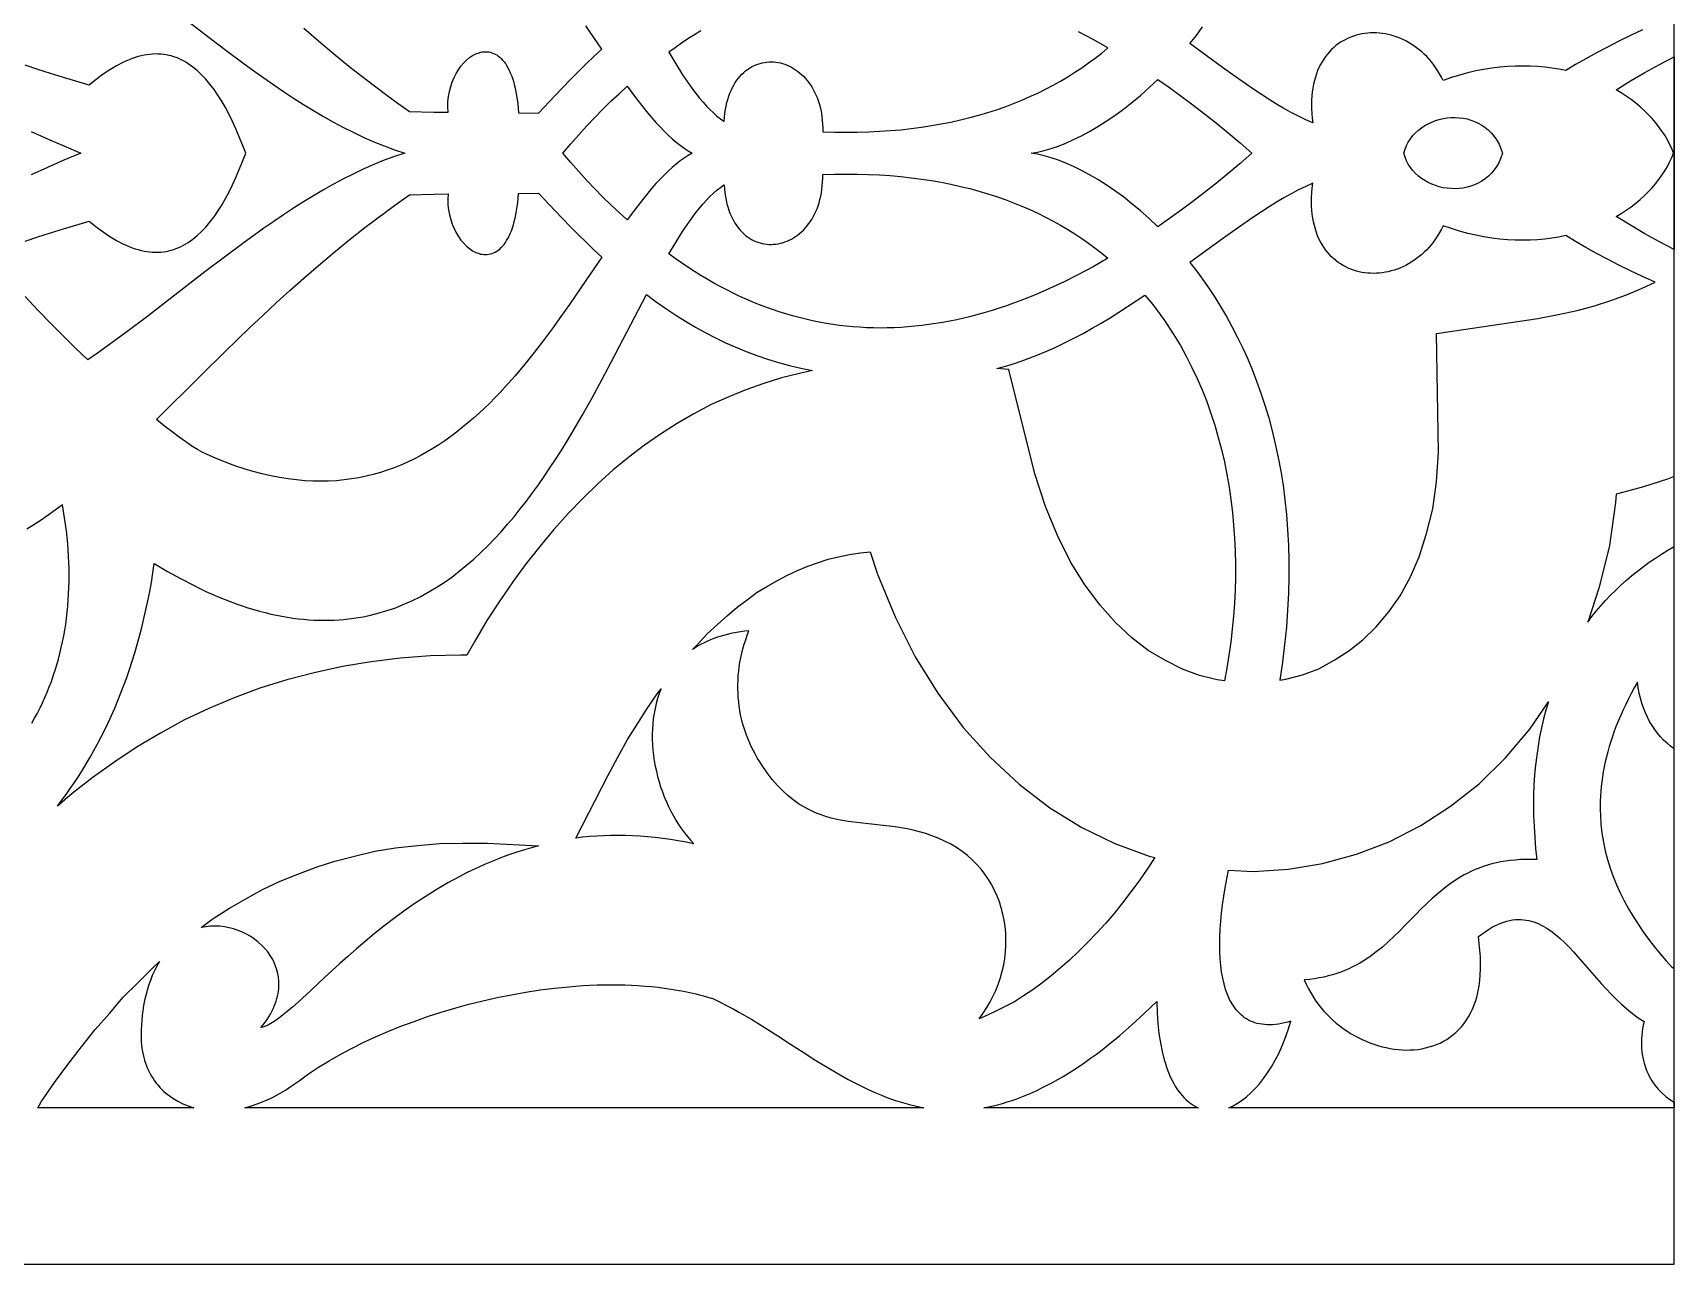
# Model space of a CAD drawing. Extents: x -52 to 65, y 51 to 91.
# Drawn here: x 35.26 to 64.58, y 51.4 to 73.41 of the extents above; entities that cross this region are included whole.
import ezdxf

# ---------------------------------------------------------------- set-up
doc = ezdxf.new("R2010")
doc.units = 0
doc.header["$MEASUREMENT"] = 0
doc.layers.get('0').update_dxf_attribs({"linetype": 'CONTINUOUS'})
doc.layers.add('LAYER_1', color=18, linetype='CONTINUOUS')

msp = doc.modelspace()

# ---------------------------------------------------------------- linework, layer by layer
msp.add_line((64.584, 51.402), (64.584, 91.402))
at = {"layer": 'LAYER_1'}
for points in [[(37.639, 73.924), (38.337, 73.385), (38.687, 73.119), (39.037, 72.858), (39.213, 72.73), (39.389, 72.604), (39.565, 72.482), (39.742, 72.361), (39.919, 72.245), (40.097, 72.131), (40.275, 72.022), (40.454, 71.916), (40.633, 71.816), (40.813, 71.72), (40.994, 71.629), (41.175, 71.543), (41.357, 71.463), (41.539, 71.389), (41.723, 71.322), (41.907, 71.261), (41.723, 71.2), (41.539, 71.132), (41.357, 71.059), (41.175, 70.979), (40.994, 70.893), (40.813, 70.802), (40.633, 70.706), (40.454, 70.605), (40.275, 70.5), (40.097, 70.39), (39.92, 70.277), (39.742, 70.16), (39.565, 70.04), (39.389, 69.917), (39.213, 69.791), (39.037, 69.664), (38.687, 69.402), (38.337, 69.136), (37.639, 68.597), (37.291, 68.33), (36.942, 68.067), (36.593, 67.811), (36.418, 67.687), (36.243, 67.566), (36.024, 67.776), (35.802, 67.995), (35.577, 68.221), (35.351, 68.456), (35.124, 68.696)], [(40.106, 73.494), (40.366, 73.27), (40.634, 73.044), (40.91, 72.818), (41.195, 72.592), (41.587, 72.298), (41.787, 72.15), (41.992, 72.003), (42.424, 71.994), (42.68, 71.99), (42.676, 72.087), (42.679, 72.182), (42.689, 72.274), (42.706, 72.364), (42.728, 72.45), (42.755, 72.532), (42.788, 72.61), (42.825, 72.684), (42.866, 72.752), (42.911, 72.815), (42.959, 72.873), (43.01, 72.924), (43.064, 72.968), (43.119, 73.005), (43.175, 73.035), (43.233, 73.056), (43.262, 73.064), (43.291, 73.069), (43.321, 73.073), (43.35, 73.074), (43.379, 73.073), (43.408, 73.069), (43.437, 73.063), (43.465, 73.055), (43.494, 73.044), (43.522, 73.031), (43.549, 73.015), (43.577, 72.996), (43.603, 72.974), (43.629, 72.95), (43.655, 72.923), (43.68, 72.893), (43.704, 72.86), (43.727, 72.824), (43.749, 72.786), (43.771, 72.744), (43.791, 72.698), (43.811, 72.65), (43.83, 72.599), (43.847, 72.544), (43.863, 72.486), (43.878, 72.424), (43.905, 72.291), (43.926, 72.143), (43.94, 71.98), (44.298, 71.977), (44.586, 72.285), (44.869, 72.578), (45.009, 72.718), (45.148, 72.855), (45.287, 72.988), (45.425, 73.118), (45.143, 73.536)], [(47.196, 73.447), (47.081, 73.376), (46.966, 73.302), (46.852, 73.225), (46.738, 73.145), (46.624, 73.063), (46.747, 72.857), (46.869, 72.663), (46.991, 72.483), (47.052, 72.399), (47.114, 72.318), (47.175, 72.242), (47.236, 72.169), (47.297, 72.101), (47.359, 72.038), (47.421, 71.978), (47.483, 71.924), (47.545, 71.874), (47.607, 71.829), (47.612, 71.832), (47.618, 71.903), (47.625, 71.972), (47.635, 72.039), (47.647, 72.103), (47.661, 72.164), (47.677, 72.222), (47.695, 72.279), (47.715, 72.332), (47.736, 72.383), (47.759, 72.432), (47.784, 72.478), (47.81, 72.521), (47.838, 72.562), (47.867, 72.601), (47.897, 72.637), (47.929, 72.671), (47.962, 72.702), (47.995, 72.731), (48.03, 72.757), (48.066, 72.781), (48.102, 72.803), (48.139, 72.822), (48.177, 72.839), (48.216, 72.853), (48.255, 72.865), (48.294, 72.875), (48.334, 72.883), (48.374, 72.888), (48.414, 72.891), (48.455, 72.892), (48.495, 72.89), (48.536, 72.886), (48.576, 72.88), (48.617, 72.872), (48.657, 72.861), (48.697, 72.848), (48.736, 72.833), (48.775, 72.816), (48.813, 72.797), (48.851, 72.776), (48.888, 72.752), (48.924, 72.726), (48.96, 72.698), (48.994, 72.668), (49.028, 72.636), (49.06, 72.602), (49.091, 72.566), (49.122, 72.527), (49.15, 72.487), (49.178, 72.444), (49.204, 72.4), (49.228, 72.353), (49.251, 72.305), (49.272, 72.254), (49.291, 72.202), (49.309, 72.148), (49.325, 72.091), (49.338, 72.033), (49.35, 71.972), (49.359, 71.91), (49.366, 71.846), (49.371, 71.78), (49.374, 71.712), (49.374, 71.642), (49.583, 71.636), (49.789, 71.634), (49.991, 71.636), (50.19, 71.641), (50.386, 71.651), (50.578, 71.664), (50.767, 71.68), (50.953, 71.7), (51.135, 71.724), (51.315, 71.752), (51.491, 71.782), (51.663, 71.817), (51.833, 71.854), (51.999, 71.895), (52.162, 71.939), (52.322, 71.986), (52.479, 72.037), (52.633, 72.091), (52.784, 72.147), (52.931, 72.207), (53.076, 72.27), (53.217, 72.335), (53.356, 72.404), (53.491, 72.475), (53.624, 72.549), (53.753, 72.626), (53.88, 72.705), (54.003, 72.787), (54.124, 72.872), (54.242, 72.959), (54.357, 73.049), (54.469, 73.141), (54.206, 73.29), (53.945, 73.43)], [(64.021, 73.466), (63.805, 73.363), (63.595, 73.26), (63.391, 73.157), (63.194, 73.053), (63.004, 72.949), (62.822, 72.843), (62.648, 72.736), (62.525, 72.76), (62.401, 72.78), (62.274, 72.796), (62.144, 72.808), (62.013, 72.815), (61.88, 72.818), (61.744, 72.816), (61.607, 72.809), (61.468, 72.797), (61.327, 72.78), (61.185, 72.757), (61.042, 72.729), (60.897, 72.695), (60.751, 72.656), (60.604, 72.61), (60.456, 72.559), (60.425, 72.621), (60.393, 72.68), (60.358, 72.737), (60.322, 72.791), (60.285, 72.844), (60.246, 72.894), (60.205, 72.941), (60.163, 72.987), (60.12, 73.03), (60.075, 73.071), (60.03, 73.109), (59.983, 73.145), (59.935, 73.179), (59.887, 73.211), (59.838, 73.24), (59.788, 73.267), (59.737, 73.292), (59.686, 73.314), (59.634, 73.334), (59.582, 73.352), (59.53, 73.367), (59.477, 73.38), (59.425, 73.391), (59.372, 73.399), (59.319, 73.405), (59.266, 73.409), (59.214, 73.41), (59.162, 73.409), (59.11, 73.405), (59.058, 73.4), (59.007, 73.392), (58.957, 73.381), (58.907, 73.369), (58.858, 73.354), (58.81, 73.336), (58.762, 73.316), (58.716, 73.294), (58.671, 73.27), (58.626, 73.243), (58.583, 73.214), (58.542, 73.182), (58.502, 73.148), (58.463, 73.112), (58.426, 73.073), (58.39, 73.032), (58.356, 72.989), (58.324, 72.943), (58.294, 72.895), (58.266, 72.845), (58.239, 72.792), (58.215, 72.736), (58.193, 72.679), (58.174, 72.619), (58.156, 72.556), (58.141, 72.492), (58.129, 72.424), (58.119, 72.355), (58.112, 72.283), (58.108, 72.209), (58.107, 72.132), (58.108, 72.053), (58.112, 71.971), (58.12, 71.887), (58.131, 71.801), (58.003, 71.857), (57.874, 71.919), (57.744, 71.987), (57.613, 72.06), (57.48, 72.138), (57.347, 72.221), (57.212, 72.307), (57.075, 72.398), (56.799, 72.589), (56.516, 72.792), (55.934, 73.219), (56.048, 73.365), (56.16, 73.516)], [(35.128, 69.689), (35.354, 69.764), (35.58, 69.837), (35.808, 69.908), (36.267, 70.046), (36.394, 69.943), (36.517, 69.852), (36.638, 69.771), (36.755, 69.701), (36.87, 69.641), (36.926, 69.615), (36.981, 69.591), (37.036, 69.57), (37.09, 69.552), (37.144, 69.536), (37.197, 69.522), (37.249, 69.511), (37.3, 69.502), (37.351, 69.495), (37.401, 69.491), (37.451, 69.489), (37.499, 69.489), (37.548, 69.492), (37.595, 69.497), (37.642, 69.504), (37.689, 69.513), (37.734, 69.524), (37.78, 69.538), (37.824, 69.554), (37.868, 69.571), (37.912, 69.591), (37.954, 69.613), (37.997, 69.637), (38.039, 69.663), (38.12, 69.721), (38.2, 69.787), (38.278, 69.86), (38.353, 69.94), (38.427, 70.028), (38.499, 70.123), (38.568, 70.225), (38.636, 70.333), (38.703, 70.447), (38.767, 70.568), (38.83, 70.695), (38.891, 70.828), (38.951, 70.967), (39.009, 71.111), (39.065, 71.261), (39.009, 71.41), (38.951, 71.554), (38.891, 71.693), (38.83, 71.826), (38.767, 71.953), (38.702, 72.074), (38.636, 72.189), (38.568, 72.297), (38.499, 72.399), (38.427, 72.493), (38.353, 72.581), (38.278, 72.662), (38.2, 72.735), (38.12, 72.8), (38.038, 72.858), (37.997, 72.884), (37.954, 72.908), (37.912, 72.93), (37.868, 72.95), (37.824, 72.968), (37.78, 72.983), (37.734, 72.997), (37.689, 73.008), (37.642, 73.018), (37.595, 73.025), (37.548, 73.03), (37.499, 73.032), (37.451, 73.033), (37.401, 73.031), (37.351, 73.026), (37.3, 73.02), (37.249, 73.011), (37.197, 72.999), (37.144, 72.986), (37.09, 72.97), (37.036, 72.951), (36.981, 72.93), (36.926, 72.906), (36.87, 72.88), (36.755, 72.82), (36.638, 72.75), (36.517, 72.67), (36.394, 72.578), (36.267, 72.476), (35.808, 72.613), (35.58, 72.684), (35.354, 72.757), (35.128, 72.832)], [(35.231, 71.648), (35.522, 71.518), (35.818, 71.389), (36.119, 71.261), (35.818, 71.133), (35.522, 71.004), (35.231, 70.874)], [(35.245, 61.07), (35.295, 61.16), (35.344, 61.251), (35.391, 61.343), (35.435, 61.436), (35.478, 61.53), (35.518, 61.625), (35.557, 61.722), (35.594, 61.819), (35.628, 61.917), (35.661, 62.017), (35.691, 62.117), (35.72, 62.218), (35.746, 62.32), (35.771, 62.423), (35.793, 62.526), (35.814, 62.631), (35.833, 62.736), (35.849, 62.842), (35.864, 62.949), (35.876, 63.057), (35.887, 63.165), (35.896, 63.274), (35.902, 63.384), (35.91, 63.605), (35.91, 63.828), (35.901, 64.054), (35.885, 64.282), (35.861, 64.511), (35.83, 64.742), (35.79, 64.974), (35.663, 64.88), (35.536, 64.788), (35.409, 64.701), (35.281, 64.618), (35.153, 64.538)], [(-51.868, 51.402), (64.584, 51.402)], [(-51.868, 51.402), (-30.084, 51.402), (64.584, 51.402)]]:
    msp.add_lwpolyline(points, dxfattribs=at)
for points in [[(64.572, 71.261), (64.54, 71.341), (64.503, 71.421), (64.462, 71.5), (64.416, 71.579), (64.366, 71.656), (64.311, 71.732), (64.252, 71.807), (64.189, 71.88), (64.122, 71.952), (64.051, 72.021), (63.976, 72.089), (63.897, 72.155), (63.814, 72.218), (63.728, 72.279), (63.638, 72.337), (63.545, 72.393), (63.802, 72.55), (64.06, 72.701), (64.321, 72.845), (64.584, 72.984), (64.584, 69.538), (64.321, 69.677), (64.06, 69.821), (63.802, 69.971), (63.545, 70.129), (63.638, 70.184), (63.728, 70.242), (63.814, 70.303), (63.897, 70.367), (63.976, 70.432), (64.051, 70.5), (64.122, 70.57), (64.189, 70.641), (64.252, 70.714), (64.311, 70.789), (64.366, 70.865), (64.416, 70.943), (64.462, 71.021), (64.503, 71.1), (64.54, 71.18)], [(44.733, 71.261), (44.875, 71.428), (45.017, 71.59), (45.159, 71.747), (45.302, 71.899), (45.446, 72.045), (45.59, 72.187), (45.734, 72.323), (45.879, 72.455), (46.028, 72.254), (46.176, 72.064), (46.249, 71.975), (46.322, 71.889), (46.394, 71.807), (46.467, 71.728), (46.539, 71.654), (46.611, 71.584), (46.683, 71.518), (46.755, 71.457), (46.827, 71.401), (46.899, 71.349), (46.971, 71.302), (47.044, 71.261), (46.971, 71.219), (46.899, 71.172), (46.827, 71.121), (46.755, 71.064), (46.683, 71.003), (46.611, 70.937), (46.539, 70.867), (46.467, 70.793), (46.394, 70.715), (46.322, 70.633), (46.249, 70.547), (46.176, 70.457), (46.028, 70.268), (45.879, 70.066), (45.734, 70.198), (45.59, 70.335), (45.446, 70.476), (45.302, 70.623), (45.159, 70.774), (45.017, 70.931), (44.875, 71.093)], [(53.098, 71.261), (53.211, 71.28), (53.33, 71.308), (53.455, 71.344), (53.584, 71.388), (53.718, 71.441), (53.856, 71.502), (53.997, 71.571), (54.142, 71.648), (54.289, 71.734), (54.439, 71.829), (54.591, 71.932), (54.744, 72.044), (54.898, 72.164), (55.052, 72.293), (55.207, 72.431), (55.361, 72.577), (55.569, 72.432), (55.777, 72.281), (55.986, 72.124), (56.196, 71.963), (56.406, 71.796), (56.617, 71.623), (56.829, 71.445), (57.042, 71.261), (56.829, 71.077), (56.617, 70.899), (56.406, 70.726), (56.196, 70.559), (55.986, 70.397), (55.777, 70.241), (55.569, 70.09), (55.361, 69.944), (55.207, 70.091), (55.052, 70.228), (54.898, 70.357), (54.744, 70.478), (54.591, 70.589), (54.439, 70.693), (54.289, 70.787), (54.142, 70.873), (53.997, 70.951), (53.856, 71.02), (53.718, 71.081), (53.584, 71.133), (53.455, 71.177), (53.33, 71.213), (53.211, 71.241)], [(59.755, 71.261), (59.776, 71.331), (59.803, 71.397), (59.835, 71.459), (59.873, 71.518), (59.916, 71.573), (59.963, 71.624), (60.015, 71.671), (60.07, 71.714), (60.129, 71.752), (60.19, 71.787), (60.254, 71.816), (60.32, 71.842), (60.388, 71.862), (60.458, 71.878), (60.529, 71.89), (60.6, 71.896), (60.671, 71.897), (60.743, 71.894), (60.814, 71.885), (60.884, 71.871), (60.953, 71.851), (61.02, 71.827), (61.085, 71.796), (61.148, 71.76), (61.209, 71.719), (61.266, 71.671), (61.319, 71.618), (61.369, 71.559), (61.414, 71.494), (61.455, 71.422), (61.49, 71.345), (61.52, 71.261), (61.49, 71.177), (61.455, 71.099), (61.414, 71.028), (61.369, 70.962), (61.319, 70.903), (61.266, 70.85), (61.209, 70.803), (61.148, 70.761), (61.085, 70.725), (61.02, 70.695), (60.953, 70.67), (60.884, 70.651), (60.814, 70.637), (60.743, 70.628), (60.671, 70.624), (60.6, 70.626), (60.529, 70.632), (60.458, 70.643), (60.388, 70.659), (60.32, 70.68), (60.254, 70.705), (60.19, 70.735), (60.129, 70.77), (60.07, 70.808), (60.015, 70.851), (59.963, 70.898), (59.916, 70.949), (59.873, 71.004), (59.835, 71.062), (59.803, 71.125), (59.776, 71.191)], [(46.624, 69.458), (46.747, 69.665), (46.869, 69.858), (46.991, 70.038), (47.052, 70.122), (47.114, 70.203), (47.175, 70.279), (47.236, 70.352), (47.297, 70.42), (47.359, 70.484), (47.421, 70.543), (47.483, 70.598), (47.545, 70.647), (47.607, 70.692), (47.612, 70.689), (47.618, 70.618), (47.625, 70.549), (47.635, 70.483), (47.647, 70.419), (47.661, 70.357), (47.677, 70.299), (47.695, 70.243), (47.715, 70.189), (47.736, 70.138), (47.759, 70.09), (47.784, 70.044), (47.81, 70), (47.838, 69.959), (47.867, 69.92), (47.897, 69.884), (47.929, 69.851), (47.962, 69.819), (47.995, 69.791), (48.03, 69.764), (48.066, 69.74), (48.102, 69.719), (48.139, 69.699), (48.177, 69.683), (48.216, 69.668), (48.255, 69.656), (48.294, 69.646), (48.334, 69.638), (48.374, 69.633), (48.414, 69.63), (48.455, 69.63), (48.495, 69.631), (48.536, 69.635), (48.576, 69.641), (48.617, 69.65), (48.657, 69.66), (48.696, 69.673), (48.736, 69.688), (48.775, 69.705), (48.813, 69.724), (48.851, 69.746), (48.888, 69.769), (48.924, 69.795), (48.96, 69.823), (48.994, 69.853), (49.028, 69.885), (49.06, 69.919), (49.091, 69.956), (49.121, 69.994), (49.15, 70.034), (49.178, 70.077), (49.204, 70.121), (49.228, 70.168), (49.251, 70.216), (49.272, 70.267), (49.291, 70.319), (49.309, 70.374), (49.324, 70.43), (49.338, 70.489), (49.35, 70.549), (49.359, 70.611), (49.366, 70.675), (49.371, 70.741), (49.374, 70.809), (49.374, 70.879), (49.583, 70.885), (49.789, 70.887), (49.991, 70.886), (50.19, 70.88), (50.386, 70.871), (50.578, 70.858), (50.767, 70.841), (50.953, 70.821), (51.135, 70.797), (51.315, 70.77), (51.491, 70.739), (51.663, 70.705), (51.833, 70.667), (51.999, 70.626), (52.162, 70.582), (52.322, 70.535), (52.479, 70.484), (52.633, 70.431), (52.784, 70.374), (52.931, 70.314), (53.076, 70.252), (53.217, 70.186), (53.356, 70.118), (53.491, 70.046), (53.624, 69.972), (53.753, 69.896), (53.88, 69.816), (54.003, 69.734), (54.124, 69.65), (54.242, 69.562), (54.357, 69.473), (54.469, 69.381), (54.206, 69.231), (53.945, 69.092), (53.684, 68.961), (53.554, 68.899), (53.425, 68.84), (53.296, 68.783), (53.167, 68.728), (53.038, 68.676), (52.91, 68.626), (52.782, 68.578), (52.654, 68.533), (52.527, 68.49), (52.4, 68.45), (52.273, 68.412), (52.146, 68.376), (52.02, 68.343), (51.894, 68.312), (51.768, 68.284), (51.642, 68.258), (51.517, 68.235), (51.392, 68.214), (51.268, 68.195), (51.143, 68.179), (51.019, 68.166), (50.895, 68.155), (50.772, 68.146), (50.649, 68.14), (50.526, 68.137), (50.403, 68.135), (50.281, 68.137), (50.158, 68.141), (50.037, 68.147), (49.915, 68.156), (49.794, 68.168), (49.673, 68.182), (49.552, 68.198), (49.432, 68.217), (49.311, 68.239), (49.192, 68.263), (49.072, 68.29), (48.953, 68.32), (48.834, 68.352), (48.715, 68.386), (48.596, 68.423), (48.478, 68.463), (48.36, 68.505), (48.242, 68.55), (48.125, 68.598), (48.008, 68.648), (47.891, 68.701), (47.774, 68.757), (47.658, 68.815), (47.542, 68.876), (47.426, 68.939), (47.311, 69.005), (47.196, 69.074), (47.081, 69.146), (46.966, 69.22), (46.852, 69.297), (46.738, 69.376)], [(64.242, 68.952), (64.021, 69.055), (63.805, 69.158), (63.595, 69.261), (63.391, 69.364), (63.194, 69.468), (63.004, 69.573), (62.822, 69.679), (62.648, 69.786), (62.525, 69.761), (62.401, 69.741), (62.274, 69.725), (62.144, 69.713), (62.013, 69.706), (61.88, 69.703), (61.744, 69.705), (61.607, 69.712), (61.468, 69.724), (61.327, 69.742), (61.185, 69.764), (61.042, 69.792), (60.897, 69.826), (60.751, 69.866), (60.604, 69.911), (60.456, 69.962), (60.425, 69.901), (60.393, 69.842), (60.358, 69.785), (60.322, 69.73), (60.285, 69.678), (60.246, 69.628), (60.205, 69.58), (60.163, 69.535), (60.12, 69.491), (60.075, 69.451), (60.03, 69.412), (59.983, 69.376), (59.935, 69.342), (59.887, 69.31), (59.838, 69.281), (59.788, 69.254), (59.737, 69.23), (59.686, 69.207), (59.634, 69.187), (59.582, 69.17), (59.53, 69.154), (59.477, 69.141), (59.425, 69.131), (59.372, 69.122), (59.319, 69.116), (59.266, 69.113), (59.214, 69.111), (59.162, 69.113), (59.11, 69.116), (59.058, 69.122), (59.007, 69.13), (58.957, 69.14), (58.907, 69.153), (58.858, 69.168), (58.81, 69.185), (58.762, 69.205), (58.716, 69.227), (58.671, 69.252), (58.626, 69.279), (58.583, 69.308), (58.542, 69.339), (58.502, 69.373), (58.463, 69.41), (58.426, 69.448), (58.39, 69.489), (58.356, 69.533), (58.324, 69.578), (58.294, 69.627), (58.266, 69.677), (58.239, 69.73), (58.215, 69.785), (58.193, 69.843), (58.174, 69.903), (58.156, 69.965), (58.141, 70.03), (58.129, 70.097), (58.119, 70.167), (58.112, 70.239), (58.108, 70.313), (58.107, 70.39), (58.108, 70.469), (58.112, 70.551), (58.12, 70.634), (58.131, 70.721), (58.003, 70.665), (57.874, 70.602), (57.744, 70.535), (57.613, 70.462), (57.48, 70.384), (57.347, 70.301), (57.212, 70.214), (57.075, 70.124), (56.799, 69.932), (56.516, 69.73), (55.934, 69.303), (56.048, 69.157), (56.16, 69.005), (56.269, 68.848), (56.377, 68.685), (56.482, 68.517), (56.584, 68.343), (56.683, 68.164), (56.778, 67.979), (56.871, 67.789), (56.959, 67.593), (57.044, 67.391), (57.125, 67.184), (57.201, 66.971), (57.273, 66.753), (57.34, 66.529), (57.402, 66.299), (57.459, 66.063), (57.511, 65.822), (57.556, 65.575), (57.596, 65.323), (57.63, 65.064), (57.658, 64.8), (57.679, 64.53), (57.693, 64.255), (57.7, 63.973), (57.701, 63.686), (57.693, 63.393), (57.678, 63.094), (57.656, 62.789), (57.625, 62.479), (57.586, 62.162), (57.538, 61.84), (57.648, 61.858), (57.944, 61.936), (58.235, 62.045), (58.508, 62.196), (58.771, 62.362), (59.023, 62.562), (59.262, 62.793), (59.486, 63.063), (59.687, 63.349), (59.873, 63.686), (60.026, 64.047), (60.16, 64.46), (60.27, 64.904), (60.341, 65.385), (60.375, 65.914), (60.341, 68.036), (62.151, 68.306), (62.513, 68.374), (62.853, 68.449), (63.163, 68.534), (63.454, 68.625), (63.732, 68.729), (63.999, 68.843)], [(44.298, 70.544), (44.586, 70.236), (44.869, 69.944), (45.009, 69.803), (45.148, 69.667), (45.287, 69.534), (45.425, 69.404), (45.143, 68.986), (44.849, 68.556), (44.697, 68.339), (44.542, 68.123), (44.382, 67.908), (44.219, 67.696), (44.051, 67.486), (43.878, 67.281), (43.7, 67.081), (43.61, 66.984), (43.517, 66.888), (43.424, 66.793), (43.329, 66.701), (43.233, 66.611), (43.135, 66.523), (43.036, 66.438), (42.935, 66.354), (42.833, 66.274), (42.729, 66.196), (42.623, 66.121), (42.516, 66.049), (42.407, 65.98), (42.296, 65.914), (42.184, 65.851), (42.07, 65.792), (41.954, 65.737), (41.836, 65.685), (41.716, 65.637), (41.594, 65.593), (41.471, 65.553), (41.345, 65.517), (41.217, 65.486), (41.088, 65.459), (40.956, 65.437), (40.822, 65.419), (40.686, 65.406), (40.547, 65.398), (40.407, 65.395), (40.264, 65.398), (40.119, 65.406), (39.972, 65.419), (39.822, 65.438), (39.67, 65.462), (39.515, 65.492), (39.358, 65.529), (39.199, 65.571), (39.037, 65.619), (38.873, 65.674), (38.705, 65.736), (38.536, 65.804), (38.363, 65.878), (38.289, 65.915), (38.203, 65.964), (38.105, 66.025), (37.997, 66.098), (37.879, 66.182), (37.751, 66.277), (37.615, 66.383), (37.471, 66.499), (38.269, 67.293), (38.693, 67.712), (38.913, 67.926), (39.139, 68.142), (39.371, 68.361), (39.609, 68.582), (39.854, 68.804), (40.106, 69.027), (40.366, 69.252), (40.634, 69.477), (40.91, 69.703), (41.195, 69.929), (41.587, 70.224), (41.787, 70.371), (41.992, 70.518), (42.424, 70.528), (42.68, 70.531), (42.676, 70.434), (42.679, 70.339), (42.689, 70.247), (42.706, 70.158), (42.728, 70.072), (42.755, 69.989), (42.788, 69.911), (42.825, 69.838), (42.866, 69.769), (42.911, 69.706), (42.959, 69.649), (43.01, 69.598), (43.064, 69.554), (43.119, 69.516), (43.175, 69.487), (43.233, 69.465), (43.262, 69.457), (43.291, 69.452), (43.321, 69.449), (43.35, 69.447), (43.379, 69.449), (43.408, 69.452), (43.437, 69.458), (43.465, 69.466), (43.494, 69.477), (43.522, 69.491), (43.549, 69.507), (43.577, 69.526), (43.603, 69.547), (43.629, 69.571), (43.655, 69.598), (43.68, 69.628), (43.704, 69.661), (43.727, 69.697), (43.749, 69.736), (43.771, 69.778), (43.791, 69.823), (43.811, 69.871), (43.83, 69.923), (43.847, 69.978), (43.863, 70.036), (43.878, 70.098), (43.905, 70.231), (43.926, 70.379), (43.94, 70.541)], [(46.228, 68.732), (46.4, 68.604), (46.573, 68.482), (46.747, 68.366), (46.922, 68.256), (47.098, 68.151), (47.276, 68.052), (47.456, 67.959), (47.638, 67.872), (47.822, 67.79), (48.008, 67.714), (48.197, 67.643), (48.389, 67.579), (48.583, 67.519), (48.781, 67.466), (48.983, 67.418), (49.188, 67.376), (48.958, 67.324), (48.638, 67.243), (48.324, 67.145), (47.998, 67.031), (47.694, 66.903), (47.378, 66.769), (47.073, 66.6), (46.772, 66.429), (46.475, 66.239), (46.189, 66.039), (45.908, 65.826), (45.63, 65.597), (45.354, 65.351), (45.091, 65.091), (44.828, 64.821), (44.57, 64.535), (44.317, 64.232), (44.074, 63.923), (43.835, 63.601), (43.606, 63.258), (43.372, 62.907), (43.158, 62.539), (43.014, 62.287), (42.909, 62.287), (42.365, 62.276), (41.825, 62.235), (41.304, 62.167), (40.794, 62.082), (40.287, 61.97), (39.801, 61.845), (39.318, 61.698), (38.86, 61.523), (38.407, 61.337), (37.962, 61.123), (37.542, 60.893), (37.127, 60.648), (36.726, 60.383), (36.34, 60.108), (35.967, 59.815), (35.704, 59.591), (35.781, 59.693), (35.857, 59.797), (35.931, 59.903), (36.005, 60.011), (36.077, 60.121), (36.148, 60.233), (36.218, 60.347), (36.286, 60.464), (36.353, 60.583), (36.419, 60.704), (36.483, 60.827), (36.546, 60.952), (36.607, 61.08), (36.667, 61.209), (36.725, 61.341), (36.781, 61.475), (36.836, 61.612), (36.889, 61.75), (36.94, 61.891), (36.99, 62.034), (37.038, 62.179), (37.084, 62.327), (37.128, 62.477), (37.17, 62.629), (37.21, 62.783), (37.248, 62.94), (37.284, 63.099), (37.318, 63.26), (37.35, 63.423), (37.38, 63.589), (37.407, 63.757), (37.432, 63.928), (37.669, 63.785), (37.902, 63.655), (38.13, 63.536), (38.243, 63.48), (38.355, 63.428), (38.465, 63.378), (38.574, 63.331), (38.683, 63.286), (38.79, 63.244), (38.897, 63.205), (39.002, 63.168), (39.106, 63.134), (39.21, 63.103), (39.312, 63.074), (39.413, 63.047), (39.514, 63.023), (39.613, 63.001), (39.711, 62.982), (39.809, 62.965), (39.906, 62.95), (40.001, 62.938), (40.096, 62.928), (40.19, 62.92), (40.282, 62.914), (40.374, 62.911), (40.465, 62.91), (40.555, 62.91), (40.645, 62.913), (40.733, 62.918), (40.82, 62.925), (40.907, 62.935), (40.993, 62.946), (41.078, 62.959), (41.162, 62.974), (41.245, 62.991), (41.409, 63.03), (41.57, 63.077), (41.727, 63.13), (41.881, 63.191), (42.033, 63.258), (42.181, 63.331), (42.326, 63.411), (42.469, 63.496), (42.608, 63.588), (42.745, 63.684), (42.879, 63.786), (43.01, 63.893), (43.139, 64.004), (43.265, 64.121), (43.389, 64.241), (43.51, 64.366), (43.629, 64.494), (43.745, 64.626), (43.859, 64.762), (43.971, 64.9), (44.081, 65.042), (44.189, 65.186), (44.295, 65.333), (44.399, 65.482), (44.501, 65.633), (44.601, 65.786), (44.699, 65.94), (44.795, 66.096), (44.89, 66.253), (45.075, 66.57), (45.254, 66.888), (45.427, 67.206), (45.596, 67.522)], [(52.482, 67.41), (52.661, 67.46), (52.838, 67.515), (53.013, 67.576), (53.186, 67.642), (53.358, 67.713), (53.527, 67.789), (53.695, 67.869), (53.86, 67.952), (54.024, 68.039), (54.187, 68.13), (54.348, 68.223), (54.507, 68.319), (54.664, 68.418), (54.82, 68.518), (54.974, 68.62), (55.127, 68.724), (55.198, 68.639), (55.268, 68.553), (55.335, 68.465), (55.401, 68.377), (55.465, 68.287), (55.528, 68.196), (55.648, 68.011), (55.762, 67.822), (55.869, 67.629), (55.969, 67.432), (56.064, 67.231), (56.151, 67.027), (56.233, 66.82), (56.308, 66.609), (56.377, 66.396), (56.44, 66.18), (56.497, 65.961), (56.548, 65.741), (56.593, 65.518), (56.632, 65.293), (56.665, 65.067), (56.692, 64.839), (56.714, 64.61), (56.73, 64.379), (56.741, 64.148), (56.746, 63.916), (56.745, 63.684), (56.739, 63.451), (56.728, 63.218), (56.711, 62.985), (56.689, 62.752), (56.662, 62.52), (56.63, 62.288), (56.593, 62.057), (56.55, 61.827), (56.422, 61.845), (56.106, 61.926), (55.801, 62.04), (55.495, 62.191), (55.19, 62.373), (54.893, 62.598), (54.603, 62.871), (54.33, 63.18), (54.058, 63.543), (53.8, 63.956), (53.566, 64.426), (53.351, 64.943), (53.165, 65.528), (52.701, 67.391)], [(64.584, 65.48), (64.462, 65.436), (64.037, 65.299), (63.597, 65.179), (63.545, 65.166), (63.535, 65.018), (63.426, 64.245), (63.245, 63.502), (63.039, 62.876), (63.114, 62.977), (63.193, 63.076), (63.275, 63.172), (63.36, 63.267), (63.448, 63.36), (63.539, 63.45), (63.633, 63.539), (63.73, 63.625), (63.829, 63.709), (63.93, 63.79), (64.034, 63.87), (64.14, 63.947), (64.249, 64.021), (64.359, 64.093), (64.471, 64.162), (64.584, 64.229)], [(55.304, 58.673), (55.167, 58.461), (55.025, 58.255), (54.879, 58.055), (54.73, 57.86), (54.578, 57.672), (54.423, 57.491), (54.265, 57.316), (54.106, 57.149), (53.945, 56.988), (53.782, 56.836), (53.618, 56.691), (53.454, 56.554), (53.289, 56.426), (53.125, 56.306), (52.96, 56.196), (52.797, 56.094), (52.645, 56.013), (52.489, 55.935), (52.33, 55.861), (52.167, 55.79), (52.239, 55.888), (52.306, 55.989), (52.367, 56.093), (52.421, 56.199), (52.47, 56.307), (52.513, 56.417), (52.55, 56.528), (52.581, 56.641), (52.606, 56.754), (52.625, 56.868), (52.638, 56.982), (52.645, 57.097), (52.646, 57.211), (52.642, 57.324), (52.631, 57.437), (52.615, 57.549), (52.592, 57.66), (52.564, 57.769), (52.53, 57.876), (52.49, 57.981), (52.444, 58.083), (52.392, 58.182), (52.334, 58.279), (52.27, 58.372), (52.201, 58.462), (52.126, 58.548), (52.045, 58.629), (51.957, 58.707), (51.865, 58.779), (51.766, 58.847), (51.661, 58.909), (51.551, 58.965), (51.438, 59.017), (51.325, 59.061), (51.213, 59.099), (51.102, 59.132), (50.992, 59.16), (50.883, 59.183), (50.774, 59.202), (50.666, 59.219), (50.453, 59.245), (50.242, 59.267), (50.034, 59.289), (49.829, 59.315), (49.728, 59.332), (49.627, 59.352), (49.527, 59.376), (49.428, 59.404), (49.33, 59.438), (49.232, 59.476), (49.135, 59.522), (49.038, 59.574), (48.942, 59.633), (48.847, 59.701), (48.753, 59.778), (48.659, 59.863), (48.566, 59.959), (48.473, 60.066), (48.381, 60.184), (48.29, 60.313), (48.248, 60.378), (48.208, 60.443), (48.17, 60.509), (48.134, 60.576), (48.1, 60.645), (48.069, 60.714), (48.039, 60.785), (48.012, 60.856), (47.986, 60.928), (47.963, 61.001), (47.942, 61.074), (47.924, 61.148), (47.907, 61.223), (47.893, 61.299), (47.881, 61.375), (47.872, 61.452), (47.865, 61.529), (47.86, 61.607), (47.858, 61.685), (47.858, 61.764), (47.86, 61.843), (47.865, 61.922), (47.873, 62.002), (47.883, 62.081), (47.895, 62.161), (47.911, 62.242), (47.928, 62.322), (47.948, 62.402), (47.971, 62.482), (47.997, 62.563), (48.025, 62.643), (48.056, 62.723), (47.979, 62.715), (47.904, 62.705), (47.831, 62.693), (47.76, 62.679), (47.69, 62.663), (47.623, 62.646), (47.557, 62.627), (47.493, 62.607), (47.431, 62.584), (47.371, 62.561), (47.313, 62.536), (47.256, 62.509), (47.202, 62.482), (47.149, 62.453), (47.049, 62.391), (47.135, 62.476), (47.311, 62.666), (47.493, 62.838), (47.67, 62.998), (47.846, 63.146), (48.022, 63.279), (48.204, 63.411), (48.385, 63.52), (48.563, 63.624), (48.744, 63.72), (48.925, 63.803), (49.106, 63.876), (49.283, 63.938), (49.47, 64.003), (49.655, 64.047), (49.851, 64.089), (50.042, 64.117), (50.223, 64.135), (50.353, 63.738), (50.667, 62.975), (51.026, 62.258), (51.432, 61.606), (51.88, 60.996), (52.363, 60.464), (52.883, 59.981), (53.428, 59.558), (54.001, 59.207), (54.592, 58.919), (55.203, 58.695)], [(44.962, 59.018), (45.54, 60.142), (45.712, 60.464), (45.884, 60.778), (46.065, 61.058), (46.236, 61.337), (46.418, 61.599), (46.485, 61.684), (46.452, 61.6), (46.424, 61.514), (46.399, 61.426), (46.378, 61.337), (46.36, 61.247), (46.347, 61.155), (46.337, 61.062), (46.331, 60.969), (46.328, 60.875), (46.329, 60.78), (46.333, 60.685), (46.34, 60.59), (46.351, 60.495), (46.364, 60.4), (46.381, 60.306), (46.401, 60.212), (46.424, 60.119), (46.45, 60.026), (46.478, 59.935), (46.51, 59.845), (46.543, 59.756), (46.58, 59.668), (46.619, 59.583), (46.661, 59.499), (46.705, 59.417), (46.751, 59.338), (46.799, 59.261), (46.85, 59.186), (46.903, 59.114), (46.957, 59.045), (47.014, 58.979), (47.073, 58.916), (46.932, 58.945), (46.792, 58.971), (46.653, 58.994), (46.516, 59.013), (46.38, 59.03), (46.244, 59.043), (46.111, 59.053), (45.978, 59.06), (45.846, 59.065), (45.716, 59.066), (45.587, 59.065), (45.46, 59.061), (45.333, 59.054), (45.208, 59.045), (45.084, 59.033)], [(64.584, 60.616), (64.518, 60.663), (64.456, 60.714), (64.396, 60.769), (64.34, 60.828), (64.286, 60.891), (64.236, 60.957), (64.189, 61.028), (64.146, 61.101), (64.106, 61.179), (64.07, 61.259), (64.037, 61.343), (64.008, 61.429), (63.982, 61.518), (63.96, 61.61), (63.942, 61.705), (63.928, 61.802), (63.871, 61.702), (63.817, 61.603), (63.766, 61.505), (63.718, 61.407), (63.672, 61.31), (63.629, 61.214), (63.588, 61.119), (63.55, 61.024), (63.515, 60.93), (63.482, 60.836), (63.451, 60.744), (63.423, 60.652), (63.397, 60.56), (63.373, 60.47), (63.352, 60.379), (63.333, 60.29), (63.317, 60.201), (63.302, 60.113), (63.29, 60.026), (63.28, 59.939), (63.273, 59.853), (63.267, 59.767), (63.263, 59.682), (63.262, 59.598), (63.262, 59.514), (63.265, 59.431), (63.276, 59.267), (63.294, 59.105), (63.321, 58.946), (63.354, 58.789), (63.394, 58.634), (63.441, 58.481), (63.494, 58.331), (63.554, 58.183), (63.62, 58.038), (63.691, 57.894), (63.768, 57.753), (63.851, 57.614), (63.938, 57.477), (64.03, 57.342), (64.127, 57.209), (64.229, 57.078), (64.334, 56.949), (64.443, 56.822), (64.556, 56.697), (64.584, 56.72)], [(56.627, 54.198), (56.706, 54.235), (56.786, 54.28), (56.866, 54.333), (56.945, 54.394), (57.023, 54.464), (57.1, 54.541), (57.175, 54.626), (57.249, 54.72), (57.32, 54.821), (57.39, 54.93), (57.456, 55.046), (57.52, 55.17), (57.58, 55.302), (57.637, 55.442), (57.69, 55.589), (57.738, 55.743), (57.68, 55.727), (57.623, 55.713), (57.567, 55.701), (57.513, 55.692), (57.461, 55.686), (57.41, 55.682), (57.36, 55.68), (57.312, 55.681), (57.266, 55.684), (57.221, 55.689), (57.177, 55.696), (57.135, 55.706), (57.094, 55.718), (57.055, 55.732), (57.017, 55.748), (56.98, 55.766), (56.945, 55.786), (56.911, 55.808), (56.878, 55.832), (56.847, 55.859), (56.817, 55.887), (56.788, 55.917), (56.761, 55.949), (56.735, 55.982), (56.71, 56.018), (56.687, 56.055), (56.643, 56.134), (56.605, 56.22), (56.571, 56.313), (56.543, 56.412), (56.519, 56.516), (56.499, 56.626), (56.484, 56.742), (56.474, 56.862), (56.467, 56.987), (56.465, 57.117), (56.467, 57.251), (56.473, 57.389), (56.484, 57.531), (56.497, 57.676), (56.515, 57.825), (56.537, 57.977), (56.562, 58.131), (56.59, 58.288), (56.622, 58.447), (57.07, 58.421), (57.696, 58.462), (58.303, 58.566), (58.909, 58.732), (59.492, 58.953), (60.06, 59.241), (60.589, 59.587), (61.101, 59.986), (61.569, 60.451), (62.008, 60.962), (62.337, 61.456), (62.292, 61.304), (62.251, 61.148), (62.214, 60.989), (62.181, 60.827), (62.152, 60.662), (62.128, 60.493), (62.107, 60.321), (62.091, 60.146), (62.079, 59.968), (62.072, 59.786), (62.07, 59.602), (62.072, 59.414), (62.08, 59.223), (62.092, 59.03), (62.109, 58.833), (62.132, 58.633), (62.03, 58.636), (61.932, 58.636), (61.837, 58.633), (61.745, 58.626), (61.655, 58.617), (61.569, 58.606), (61.485, 58.591), (61.403, 58.574), (61.324, 58.555), (61.248, 58.533), (61.173, 58.509), (61.101, 58.483), (61.031, 58.455), (60.963, 58.425), (60.897, 58.393), (60.833, 58.359), (60.77, 58.323), (60.709, 58.286), (60.591, 58.208), (60.479, 58.124), (60.371, 58.035), (60.267, 57.943), (60.166, 57.848), (60.067, 57.751), (59.969, 57.652), (59.775, 57.453), (59.677, 57.354), (59.578, 57.257), (59.476, 57.162), (59.371, 57.07), (59.262, 56.982), (59.148, 56.898), (59.029, 56.82), (58.967, 56.783), (58.903, 56.748), (58.838, 56.714), (58.771, 56.682), (58.702, 56.652), (58.631, 56.624), (58.558, 56.598), (58.482, 56.575), (58.404, 56.553), (58.324, 56.534), (58.241, 56.518), (58.156, 56.504), (58.068, 56.492), (57.977, 56.483), (58.01, 56.407), (58.046, 56.333), (58.085, 56.261), (58.127, 56.191), (58.172, 56.123), (58.219, 56.057), (58.268, 55.994), (58.32, 55.933), (58.374, 55.874), (58.43, 55.817), (58.488, 55.763), (58.548, 55.711), (58.61, 55.661), (58.673, 55.614), (58.738, 55.57), (58.804, 55.528), (58.871, 55.489), (58.939, 55.452), (59.008, 55.418), (59.079, 55.387), (59.149, 55.358), (59.221, 55.332), (59.292, 55.309), (59.365, 55.289), (59.437, 55.272), (59.509, 55.258), (59.582, 55.246), (59.654, 55.238), (59.726, 55.233), (59.797, 55.23), (59.868, 55.231), (59.938, 55.235), (60.008, 55.242), (60.076, 55.253), (60.144, 55.267), (60.21, 55.284), (60.275, 55.304), (60.339, 55.328), (60.401, 55.355), (60.461, 55.386), (60.52, 55.42), (60.577, 55.458), (60.631, 55.499), (60.684, 55.544), (60.734, 55.592), (60.782, 55.644), (60.827, 55.7), (60.869, 55.76), (60.909, 55.823), (60.946, 55.891), (60.98, 55.962), (61.01, 56.037), (61.038, 56.116), (61.062, 56.199), (61.082, 56.286), (61.099, 56.377), (61.112, 56.473), (61.121, 56.572), (61.126, 56.676), (61.127, 56.783), (61.123, 56.895), (61.115, 57.012), (61.103, 57.132), (61.086, 57.257), (61.147, 57.303), (61.206, 57.345), (61.265, 57.383), (61.323, 57.417), (61.379, 57.448), (61.435, 57.474), (61.489, 57.497), (61.543, 57.516), (61.595, 57.532), (61.647, 57.544), (61.698, 57.554), (61.748, 57.56), (61.797, 57.562), (61.845, 57.562), (61.893, 57.559), (61.94, 57.553), (61.987, 57.545), (62.032, 57.533), (62.077, 57.52), (62.122, 57.503), (62.166, 57.485), (62.21, 57.464), (62.253, 57.44), (62.296, 57.415), (62.38, 57.359), (62.463, 57.295), (62.545, 57.225), (62.626, 57.149), (62.707, 57.068), (62.787, 56.982), (62.949, 56.801), (63.282, 56.419), (63.369, 56.324), (63.457, 56.23), (63.548, 56.138), (63.642, 56.049), (63.738, 55.964), (63.837, 55.883), (63.94, 55.807), (64.046, 55.738), (64.032, 55.674), (64.021, 55.611), (64.012, 55.549), (64.006, 55.488), (64.002, 55.429), (64, 55.37), (64, 55.313), (64.003, 55.257), (64.008, 55.202), (64.015, 55.148), (64.024, 55.095), (64.035, 55.043), (64.048, 54.993), (64.063, 54.944), (64.079, 54.897), (64.097, 54.85), (64.118, 54.805), (64.139, 54.761), (64.163, 54.719), (64.187, 54.678), (64.241, 54.6), (64.301, 54.528), (64.365, 54.462), (64.434, 54.401), (64.507, 54.347), (64.584, 54.299), (64.584, 54.199)], [(38.268, 57.418), (38.483, 57.579), (38.775, 57.766), (39.07, 57.932), (39.366, 58.098), (39.682, 58.249), (39.996, 58.373), (40.321, 58.501), (40.655, 58.605), (41.008, 58.695), (41.372, 58.784), (41.744, 58.841), (42.136, 58.885), (42.532, 58.919), (42.947, 58.927), (43.386, 58.927), (44.298, 58.88), (44.172, 58.846), (44.047, 58.81), (43.924, 58.771), (43.803, 58.731), (43.683, 58.687), (43.565, 58.642), (43.448, 58.595), (43.333, 58.546), (43.22, 58.495), (43.108, 58.442), (42.997, 58.388), (42.889, 58.332), (42.676, 58.216), (42.47, 58.095), (42.27, 57.97), (42.076, 57.841), (41.888, 57.709), (41.707, 57.576), (41.532, 57.441), (41.363, 57.305), (41.2, 57.17), (41.043, 57.036), (40.892, 56.904), (40.747, 56.774), (40.475, 56.524), (40.228, 56.293), (40.003, 56.088), (39.9, 55.996), (39.802, 55.913), (39.711, 55.839), (39.625, 55.775), (39.544, 55.722), (39.47, 55.68), (39.435, 55.664), (39.401, 55.651), (39.369, 55.641), (39.338, 55.634), (39.377, 55.682), (39.413, 55.73), (39.447, 55.777), (39.478, 55.825), (39.506, 55.872), (39.532, 55.919), (39.555, 55.966), (39.576, 56.012), (39.594, 56.058), (39.61, 56.104), (39.624, 56.15), (39.635, 56.195), (39.645, 56.24), (39.652, 56.284), (39.656, 56.328), (39.659, 56.372), (39.659, 56.457), (39.65, 56.54), (39.634, 56.621), (39.612, 56.7), (39.582, 56.775), (39.547, 56.848), (39.505, 56.918), (39.458, 56.984), (39.406, 57.046), (39.349, 57.105), (39.288, 57.16), (39.222, 57.211), (39.154, 57.257), (39.081, 57.298), (39.007, 57.335), (38.929, 57.367), (38.85, 57.394), (38.769, 57.415), (38.686, 57.431), (38.603, 57.441), (38.519, 57.445), (38.435, 57.442), (38.351, 57.433)], [(35.351, 54.199), (35.412, 54.303), (35.651, 54.648), (35.89, 54.972), (36.134, 55.289), (36.377, 55.595), (36.63, 55.881), (36.878, 56.174), (37.136, 56.431), (37.394, 56.688), (37.528, 56.81), (37.48, 56.729), (37.436, 56.645), (37.397, 56.56), (37.362, 56.472), (37.331, 56.383), (37.303, 56.293), (37.279, 56.203), (37.259, 56.113), (37.242, 56.023), (37.228, 55.933), (37.216, 55.845), (37.208, 55.758), (37.202, 55.674), (37.199, 55.591), (37.197, 55.511), (37.198, 55.435), (37.2, 55.376), (37.205, 55.318), (37.212, 55.261), (37.22, 55.206), (37.231, 55.152), (37.243, 55.099), (37.258, 55.047), (37.274, 54.996), (37.292, 54.947), (37.312, 54.899), (37.334, 54.852), (37.357, 54.806), (37.383, 54.762), (37.41, 54.719), (37.438, 54.678), (37.468, 54.637), (37.5, 54.599), (37.533, 54.561), (37.568, 54.525), (37.604, 54.491), (37.641, 54.458), (37.68, 54.427), (37.721, 54.397), (37.762, 54.368), (37.85, 54.316), (37.942, 54.27), (38.038, 54.231), (38.139, 54.198)], [(39.051, 54.199), (39.17, 54.232), (39.289, 54.273), (39.409, 54.322), (39.53, 54.377), (39.652, 54.441), (39.774, 54.513), (39.897, 54.593), (40.021, 54.681), (40.189, 54.802), (40.368, 54.921), (40.555, 55.036), (40.751, 55.149), (40.954, 55.257), (41.165, 55.363), (41.383, 55.464), (41.607, 55.561), (41.837, 55.654), (42.072, 55.742), (42.311, 55.826), (42.555, 55.905), (42.802, 55.979), (43.052, 56.047), (43.304, 56.11), (43.558, 56.168), (43.813, 56.219), (44.069, 56.264), (44.326, 56.303), (44.581, 56.336), (44.836, 56.362), (45.09, 56.381), (45.341, 56.392), (45.59, 56.397), (45.836, 56.394), (45.957, 56.389), (46.078, 56.383), (46.197, 56.374), (46.316, 56.364), (46.433, 56.351), (46.549, 56.337), (46.663, 56.32), (46.776, 56.301), (46.888, 56.281), (46.998, 56.258), (47.106, 56.232), (47.213, 56.205), (47.318, 56.175), (47.421, 56.143), (47.539, 56.087), (47.656, 56.028), (47.772, 55.966), (47.888, 55.902), (48.117, 55.768), (48.345, 55.628), (48.572, 55.483), (48.799, 55.336), (49.026, 55.189), (49.253, 55.044), (49.482, 54.903), (49.714, 54.768), (49.83, 54.704), (49.947, 54.641), (50.066, 54.581), (50.185, 54.524), (50.305, 54.47), (50.426, 54.42), (50.548, 54.372), (50.671, 54.329), (50.796, 54.29), (50.922, 54.255), (51.05, 54.224), (51.179, 54.199)], [(52.253, 54.199), (52.334, 54.214), (52.417, 54.232), (52.5, 54.253), (52.584, 54.276), (52.669, 54.301), (52.755, 54.329), (52.842, 54.359), (52.93, 54.393), (53.018, 54.428), (53.108, 54.467), (53.199, 54.508), (53.29, 54.552), (53.383, 54.599), (53.476, 54.649), (53.571, 54.702), (53.667, 54.757), (53.763, 54.816), (53.861, 54.878), (53.96, 54.943), (54.06, 55.012), (54.16, 55.083), (54.262, 55.158), (54.365, 55.236), (54.469, 55.318), (54.681, 55.492), (54.896, 55.679), (55.117, 55.882), (55.342, 56.099), (55.348, 55.896), (55.361, 55.705), (55.38, 55.525), (55.406, 55.357), (55.437, 55.201), (55.474, 55.055), (55.495, 54.987), (55.516, 54.921), (55.539, 54.858), (55.564, 54.798), (55.589, 54.741), (55.615, 54.686), (55.643, 54.634), (55.671, 54.585), (55.701, 54.538), (55.732, 54.494), (55.763, 54.453), (55.795, 54.414), (55.829, 54.378), (55.863, 54.345), (55.898, 54.314), (55.933, 54.286), (55.969, 54.26), (56.006, 54.237), (56.044, 54.217), (56.082, 54.199)]]:
    msp.add_lwpolyline(points, close=True, dxfattribs=at)

doc.saveas('drawing.dxf')
